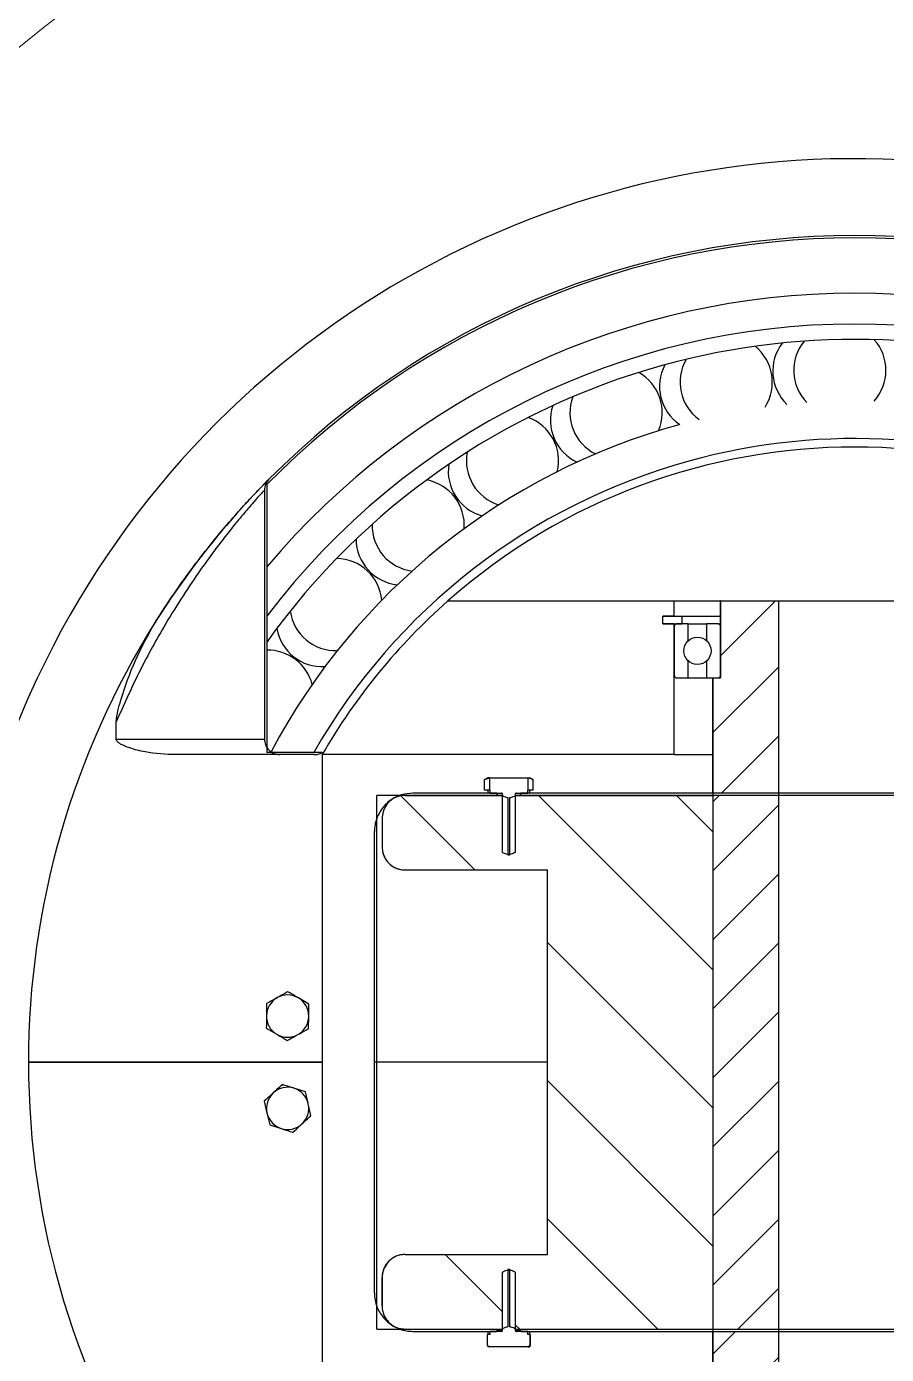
# Model space of a CAD drawing. Header units: millimetres. Extents: x 2 to 1187, y 2 to 839.
# Drawn here: x 152.16 to 180.13, y 446.13 to 489.3 of the extents above; entities that cross this region are included whole.
import ezdxf

# ---------------------------------------------------------------- set-up
doc = ezdxf.new("R2010")
doc.units = ezdxf.units.MM

msp = doc.modelspace()

# ---------------------------------------------------------------- hatches: boundary and pattern name
h = msp.add_hatch()
h.set_pattern_fill('ANSI31', color=256, scale=0.3)
h.paths.add_polyline_path([(600.3858, 723.2245), (600.3858, 724.6149), (599.1608, 724.6149, 0.4142136), (598.8858, 724.3399), (598.8858, 719.8899, 0.4142136), (599.1608, 719.6149), (600.3858, 719.6149), (600.3858, 721.0053, -0.4449663)])
h.paths.add_polyline_path([(648.8858, 724.3399, 0.4142136), (648.6108, 724.6149), (647.8858, 724.6149), (647.3858, 724.6149), (647.3858, 723.2245, -0.4449663), (647.3858, 721.0053), (647.3858, 719.6149), (648.6108, 719.6149, 0.4142136), (648.8858, 719.8899)])
h.paths.add_polyline_path([(648.8858, 681.5899, 0.4142136), (648.6108, 681.8649), (647.3858, 681.8649), (647.3858, 680.4745, -0.4449663), (647.3858, 678.2553), (647.3858, 676.8649), (648.6108, 676.8649, 0.4142136), (648.8858, 677.1399)])
h.paths.add_polyline_path([(600.3858, 678.2553, -0.4449663), (600.3858, 680.4745), (600.3858, 681.8649), (599.1608, 681.8649, 0.4142136), (598.8858, 681.5899), (598.8858, 677.1399, 0.4142136), (599.1608, 676.8649), (600.1358, 676.8649), (600.3858, 676.8649)])
h.paths.add_polyline_path([(204.0979, 197.9237, 0.4142136), (203.8229, 198.1987), (203.0979, 198.1987), (202.5979, 198.1987), (202.5979, 196.8084, -0.2124421), (203.0916, 195.6987, -0.2124421), (202.5979, 194.5891), (202.5979, 193.1987), (203.8229, 193.1987, 0.4142136), (204.0979, 193.4737)])
h.paths.add_polyline_path([(155.5979, 198.1987), (154.3729, 198.1987, 0.4142136), (154.0979, 197.9237), (154.0979, 193.4737, 0.4142136), (154.3729, 193.1987), (155.5979, 193.1987), (155.5979, 194.5891, -0.2124421), (155.1041, 195.6987, -0.2124421), (155.5979, 196.8084)])
h.paths.add_polyline_path([(155.5979, 154.0584), (155.5979, 155.4487), (154.3729, 155.4487, 0.4142136), (154.0979, 155.1737), (154.0979, 150.7237, 0.4142136), (154.3729, 150.4487), (155.3479, 150.4487), (155.5979, 150.4487), (155.5979, 151.8391, -0.4449663)])
h.paths.add_polyline_path([(204.0979, 155.1737, 0.4142136), (203.8229, 155.4487), (202.5979, 155.4487), (202.5979, 154.0584, -0.2124421), (203.0916, 152.9487, -0.2124421), (202.5979, 151.8391), (202.5979, 150.4487), (203.8229, 150.4487, 0.4142136), (204.0979, 150.7237)])
h = msp.add_hatch()
h.set_pattern_fill('ANSI31', color=256, scale=0.3, angle=90)
h.paths.add_polyline_path([(159.0979, 197.9237, 0.4142136), (158.8229, 198.1987), (157.5979, 198.1987), (157.5979, 196.8084, -0.2124421), (158.0916, 195.6987, -0.2124421), (157.5979, 194.5891), (157.5979, 193.1987), (158.8229, 193.1987, 0.4142136), (159.0979, 193.4737)])
h.paths.add_polyline_path([(200.5979, 196.8084), (200.5979, 198.1987), (199.3729, 198.1987, 0.4142136), (199.0979, 197.9237), (199.0979, 193.4737, 0.4142136), (199.3729, 193.1987), (200.3479, 193.1987), (200.5979, 193.1987), (200.5979, 194.5891, -0.4449663)])
h.paths.add_polyline_path([(157.5979, 154.0584), (157.5979, 155.4487), (158.8229, 155.4487), (159.0979, 155.4487), (159.0979, 150.4487), (158.8229, 150.4487), (157.5979, 150.4487), (157.5979, 151.8391, 0.4449663)])
h.paths.add_polyline_path([(200.5979, 154.0584), (200.5979, 155.4487), (199.3729, 155.4487, 0.4142136), (199.0979, 155.1737), (199.0979, 150.7237, 0.4142136), (199.3729, 150.4487), (200.5979, 150.4487), (200.5979, 151.8391, -0.4449663)])
h.paths.add_polyline_path([(603.8858, 724.3399, 0.4142136), (603.6108, 724.6149), (602.3858, 724.6149), (602.3858, 723.2245, -0.4449663), (602.3858, 721.0053), (602.3858, 719.6149), (603.6108, 719.6149, 0.4142136), (603.8858, 719.8899)])
h.paths.add_polyline_path([(645.3858, 724.6149), (644.1608, 724.6149, 0.4142136), (643.8858, 724.3399), (643.8858, 719.8899, 0.4142136), (644.1608, 719.6149), (645.1358, 719.6149), (645.3858, 719.6149), (645.3858, 721.0053, -0.4449663), (645.3858, 723.2245)])
h.paths.add_polyline_path([(645.3858, 680.4745), (645.3858, 681.8649), (644.1608, 681.8649, 0.4142136), (643.8858, 681.5899), (643.8858, 677.1399, 0.4142136), (644.1608, 676.8649), (645.3858, 676.8649), (645.3858, 678.2553, -0.4449663)])
h.paths.add_polyline_path([(603.8858, 681.5899, 0.4142136), (603.6108, 681.8649), (602.6358, 681.8649), (602.3858, 681.8649), (602.3858, 680.4745, -0.4449663), (602.3858, 678.2553), (602.3858, 676.8649), (603.6108, 676.8649, 0.4142136), (603.8858, 677.1399)])
h = msp.add_hatch()
h.set_pattern_fill('ANSI31', color=256, scale=0.5)
h.paths.add_polyline_path([(183.7125, 464.3016), (181.5785, 464.3016), (181.5785, 446.9516), (183.7125, 446.9516)])
h.paths.add_polyline_path([(183.7125, 468.1266), (183.537, 468.1266), (183.4619, 468.1266), (183.4619, 470.6266), (181.5785, 470.6266), (181.5785, 464.3766), (183.7125, 464.3766)])
edge = h.paths.add_edge_path()
edge.add_line((183.4619, 443.1266), (183.7125, 443.1266))
edge.add_line((183.7125, 443.1266), (183.7125, 446.8766))
edge.add_line((183.7125, 446.8766), (181.5785, 446.8766))
edge.add_line((181.5785, 446.8766), (181.5785, 439.3766))
edge.add_spline(control_points=[(181.5785, 439.3766), (181.6136, 439.3766), (181.6485, 439.3766), (181.6831, 439.3766)], knot_values=[0.6634046, 0.6634046, 0.6634046, 0.6634046, 0.6783472, 0.6783472, 0.6783472, 0.6783472], degree=3, periodic=0)
edge.add_line((181.6831, 439.3766), (181.6831, 439.9266))
edge.add_line((181.6831, 439.9266), (181.7581, 440.0016))
edge.add_spline(control_points=[(181.7581, 440.0016), (181.7645, 440.0016), (181.7773, 440.0016), (181.8756, 440.0016), (182.016, 440.0016), (182.1274, 440.0016), (182.1831, 440.0016)], knot_values=[0, 0, 0, 0, 0.25, 0.5, 0.75, 1, 1, 1, 1], degree=3, periodic=0)
edge.add_spline(control_points=[(182.1831, 440.0016), (182.2388, 440.0016), (182.3502, 440.0016), (182.4907, 440.0016), (182.5889, 440.0016), (182.6017, 440.0016), (182.6081, 440.0016)], knot_values=[0, 0, 0, 0, 0.25, 0.5, 0.75, 1, 1, 1, 1], degree=3, periodic=0)
edge.add_line((182.6081, 440.0016), (182.6831, 439.9266))
edge.add_line((182.6831, 439.9266), (182.6831, 439.3766))
edge.add_spline(control_points=[(182.6831, 439.3766), (182.6961, 439.3766), (182.9475, 439.3766), (183.2138, 439.3766), (183.4286, 439.3766), (183.4619, 439.3766)], knot_values=[0.3513171, 0.3513171, 0.3513171, 0.3513171, 0.3580784, 0.4830784, 0.5067613, 0.5067613, 0.5067613, 0.5067613], degree=3, periodic=0)
edge.add_line((183.4619, 439.3766), (183.4619, 443.1266))
edge = h.paths.add_edge_path()
edge.add_line((176.6173, 446.8766), (174.4833, 446.8766))
edge.add_line((174.4833, 446.8766), (174.4833, 443.1266))
edge.add_line((174.4833, 443.1266), (174.7339, 443.1266))
edge.add_line((174.7339, 443.1266), (174.7339, 439.3766))
edge.add_spline(control_points=[(174.7339, 439.3766), (174.7671, 439.3766), (174.982, 439.3766), (175.2483, 439.3766), (175.4997, 439.3766), (175.5127, 439.3766)], knot_values=[0.4932387, 0.4932387, 0.4932387, 0.4932387, 0.5169216, 0.6419216, 0.6486829, 0.6486829, 0.6486829, 0.6486829], degree=3, periodic=0)
edge.add_line((175.5127, 439.3766), (175.5127, 439.9266))
edge.add_line((175.5127, 439.9266), (175.5877, 440.0016))
edge.add_spline(control_points=[(175.5877, 440.0016), (175.5941, 440.0016), (175.6068, 440.0016), (175.7051, 440.0016), (175.8456, 440.0016), (175.957, 440.0016), (176.0127, 440.0016)], knot_values=[0, 0, 0, 0, 0.25, 0.5, 0.75, 1, 1, 1, 1], degree=3, periodic=0)
edge.add_spline(control_points=[(176.0127, 440.0016), (176.0684, 440.0016), (176.1798, 440.0016), (176.3202, 440.0016), (176.4185, 440.0016), (176.4313, 440.0016), (176.4377, 440.0016)], knot_values=[0, 0, 0, 0, 0.25, 0.5, 0.75, 1, 1, 1, 1], degree=3, periodic=0)
edge.add_line((176.4377, 440.0016), (176.5127, 439.9266))
edge.add_line((176.5127, 439.9266), (176.5127, 439.3766))
edge.add_spline(control_points=[(176.5127, 439.3766), (176.5473, 439.3766), (176.5822, 439.3766), (176.6173, 439.3766)], knot_values=[0.3216528, 0.3216528, 0.3216528, 0.3216528, 0.3365954, 0.3365954, 0.3365954, 0.3365954], degree=3, periodic=0)
edge.add_line((176.6173, 439.3766), (176.6173, 446.8766))
h.paths.add_polyline_path([(176.6173, 464.3016), (174.4833, 464.3016), (174.4833, 446.9516), (176.6173, 446.9516)])
h.paths.add_polyline_path([(176.6173, 470.6266), (174.7339, 470.6266), (174.7339, 468.1266), (174.4833, 468.1266), (174.4833, 464.3766), (176.6173, 464.3766)])
h = msp.add_hatch()
h.set_pattern_fill('ANSI31', color=256, angle=90)
edge = h.paths.add_edge_path()
edge.add_line((221.7755, 458.1266), (195.7423, 458.1266))
edge.add_line((195.7423, 458.1266), (195.7423, 461.8766))
edge.add_line((195.7423, 461.8766), (194.4698, 461.8766))
edge.add_line((194.4698, 461.8766), (194.4698, 463.5516))
edge.add_spline(control_points=[(194.4698, 463.5516), (194.4672, 463.5979), (194.4599, 463.7282), (194.3813, 463.9332), (194.2186, 464.1309), (193.9986, 464.263), (193.8216, 464.3004), (193.7286, 464.3015), (193.7196, 464.3016)], knot_values=[0, 0, 0, 0, 0.1183507, 0.3329529, 0.5475692, 0.7622217, 0.9769186, 1, 1, 1, 1], degree=3, periodic=0)
edge.add_line((193.7196, 464.3016), (190.7398, 464.3016))
edge.add_line((190.7398, 464.3016), (190.5712, 464.3016))
edge.add_spline(control_points=[(190.3832, 464.2328), (190.4193, 464.2405), (190.4806, 464.2535), (190.5356, 464.2829), (190.5582, 464.2954)], knot_values=[0, 0, 0, 0, 0.5513025, 0.9373742, 0.9373742, 0.9373742, 0.9373742], degree=3, periodic=0)
edge.add_line((190.5582, 464.2954), (190.5582, 462.4467))
edge.add_spline(control_points=[(190.5582, 462.4467), (190.5119, 462.4235), (190.4557, 462.3954), (190.3942, 462.3854), (190.3832, 462.3842)], knot_values=[0, 0, 0, 0, 0.3465009, 0.4206655, 0.4206655, 0.4206655, 0.4206655], degree=3, periodic=0)
edge.add_line((190.4068, 462.3766), (190.3832, 462.3766))
edge.add_line((190.3832, 462.3766), (190.3832, 462.3643))
edge.add_line((190.3832, 462.3643), (190.3126, 462.3643))
edge.add_line((190.3126, 462.3643), (190.3126, 462.3842))
edge.add_spline(control_points=[(190.3126, 462.3842), (190.31, 462.3845), (190.2618, 462.3903), (190.2022, 462.4118), (190.1499, 462.4401), (190.1376, 462.4467)], knot_values=[0.5793509, 0.5793509, 0.5793509, 0.5793509, 0.596945, 0.9056519, 1, 1, 1, 1], degree=3, periodic=0)
edge.add_line((190.1376, 462.4274), (190.1376, 464.3516))
edge.add_line((190.1376, 464.3516), (189.9729, 464.3516))
edge.add_line((189.9729, 464.3516), (189.9729, 464.3016))
edge.add_line((189.9729, 464.3016), (183.7125, 464.3016))
edge.add_line((183.7125, 464.3016), (183.7125, 446.9516))
edge.add_line((183.7125, 446.9516), (190.1246, 446.9516))
edge.add_spline(control_points=[(190.3126, 447.0203), (190.2765, 447.0126), (190.2152, 446.9996), (190.1601, 446.9702), (190.1376, 446.9577)], knot_values=[0, 0, 0, 0, 0.5513025, 0.9373742, 0.9373742, 0.9373742, 0.9373742], degree=3, periodic=0)
edge.add_line((190.1376, 446.9577), (190.1376, 448.8064))
edge.add_spline(control_points=[(190.1376, 448.8064), (190.1839, 448.8296), (190.2401, 448.8577), (190.3016, 448.8677), (190.3126, 448.8689)], knot_values=[0, 0, 0, 0, 0.3465009, 0.4206655, 0.4206655, 0.4206655, 0.4206655], degree=3, periodic=0)
edge.add_line((190.289, 448.8766), (190.3126, 448.8766))
edge.add_line((190.3126, 448.8766), (190.3126, 448.8888))
edge.add_line((190.3126, 448.8888), (190.3832, 448.8888))
edge.add_line((190.3832, 448.8888), (190.3832, 448.8689))
edge.add_spline(control_points=[(190.3832, 448.8689), (190.3858, 448.8686), (190.4339, 448.8628), (190.4936, 448.8413), (190.5459, 448.813), (190.5582, 448.8064)], knot_values=[0.5793509, 0.5793509, 0.5793509, 0.5793509, 0.596945, 0.9056519, 1, 1, 1, 1], degree=3, periodic=0)
edge.add_line((190.5582, 448.8257), (190.5582, 446.9016))
edge.add_line((190.5582, 446.9016), (190.7229, 446.9016))
edge.add_line((190.7229, 446.9016), (190.7229, 446.9516))
edge.add_line((190.7229, 446.9516), (193.7196, 446.9516))
edge.add_spline(control_points=[(193.7196, 446.9516), (193.7984, 446.9588), (193.9615, 446.9738), (194.1842, 447.0953), (194.358, 447.282), (194.455, 447.4959), (194.4654, 447.6408), (194.4698, 447.7016)], knot_values=[0, 0, 0, 0, 0.2007827, 0.4155249, 0.6302373, 0.8449058, 1, 1, 1, 1], degree=3, periodic=0)
edge.add_line((194.4698, 447.7016), (194.4698, 449.3766))
edge.add_line((194.4698, 449.3766), (195.7423, 449.3766))
edge.add_line((195.7423, 449.3766), (195.7423, 453.1266))
edge.add_line((195.7423, 453.1266), (221.7755, 453.1266))
edge.add_arc((179.0979, 455.6266), 42.7508, 356.64752, 360)
edge.add_arc((179.0979, 455.6266), 42.7508, 360, 363.35248)
h.paths.add_polyline_path([(284.3537, 458.1266), (221.7755, 458.1266, -0.014629), (221.8487, 455.6266, -0.014629), (221.7755, 453.1266), (284.2904, 453.1266, -0.0282847), (284.1631, 455.3766, -0.0346115)])
edge = h.paths.add_edge_path()
edge.add_line((174.4833, 464.3016), (168.0712, 464.3016))
edge.add_spline(control_points=[(167.8832, 464.2328), (167.9193, 464.2405), (167.9806, 464.2535), (168.0356, 464.2829), (168.0582, 464.2954)], knot_values=[0, 0, 0, 0, 0.5513025, 0.9373742, 0.9373742, 0.9373742, 0.9373742], degree=3, periodic=0)
edge.add_line((168.0582, 464.2954), (168.0582, 462.4467))
edge.add_spline(control_points=[(168.0582, 462.4467), (168.0119, 462.4235), (167.9557, 462.3954), (167.8942, 462.3854), (167.8832, 462.3842)], knot_values=[0, 0, 0, 0, 0.3465009, 0.4206655, 0.4206655, 0.4206655, 0.4206655], degree=3, periodic=0)
edge.add_line((167.9068, 462.3766), (167.8832, 462.3766))
edge.add_line((167.8832, 462.3766), (167.8832, 462.3643))
edge.add_line((167.8832, 462.3643), (167.8126, 462.3643))
edge.add_line((167.8126, 462.3643), (167.8126, 462.3842))
edge.add_spline(control_points=[(167.8126, 462.3842), (167.81, 462.3845), (167.7618, 462.3903), (167.7022, 462.4118), (167.6499, 462.4401), (167.6376, 462.4467)], knot_values=[0.5793509, 0.5793509, 0.5793509, 0.5793509, 0.596945, 0.9056519, 1, 1, 1, 1], degree=3, periodic=0)
edge.add_line((167.6376, 462.4274), (167.6376, 464.3516))
edge.add_line((167.6376, 464.3516), (167.4729, 464.3516))
edge.add_line((167.4729, 464.3516), (167.4729, 464.3016))
edge.add_line((167.4729, 464.3016), (164.4762, 464.3016))
edge.add_spline(control_points=[(164.4762, 464.3016), (164.4627, 464.3013), (164.3653, 464.2997), (164.1845, 464.2579), (163.9938, 464.1386), (163.8455, 463.9742), (163.7459, 463.7827), (163.7323, 463.625), (163.726, 463.5516)], knot_values=[0, 0, 0, 0, 0.0344629, 0.2491474, 0.4638231, 0.5982258, 0.81279, 1, 1, 1, 1], degree=3, periodic=0)
edge.add_line((163.726, 463.5516), (163.726, 462.6266))
edge.add_spline(control_points=[(163.726, 462.6266), (163.7277, 462.5895), (163.7316, 462.5), (163.7769, 462.3309), (163.8892, 462.1363), (164.0846, 461.9708), (164.292, 461.8876), (164.4261, 461.8795), (164.4762, 461.8766)], knot_values=[0, 0, 0, 0, 0.0944938, 0.2286728, 0.4431802, 0.6576864, 0.8722238, 1, 1, 1, 1], degree=3, periodic=0)
edge.add_line((164.4762, 461.8766), (169.1027, 461.8766))
edge.add_line((169.1027, 461.8766), (169.1027, 449.3766))
edge.add_line((169.1027, 449.3766), (164.4762, 449.3766))
edge.add_spline(control_points=[(164.4762, 449.3766), (164.4315, 449.3742), (164.3027, 449.3673), (164.1285, 449.3015), (163.9482, 449.1729), (163.8082, 448.9972), (163.7346, 448.795), (163.7282, 448.6688), (163.726, 448.6266)], knot_values=[0, 0, 0, 0, 0.1142318, 0.328831, 0.4632039, 0.6777036, 0.8922045, 1, 1, 1, 1], degree=3, periodic=0)
edge.add_line((163.726, 448.6266), (163.726, 447.7016))
edge.add_spline(control_points=[(163.726, 447.7016), (163.7275, 447.6665), (163.7312, 447.579), (163.7745, 447.4115), (163.8854, 447.216), (164.0794, 447.049), (164.288, 446.9632), (164.4241, 446.9548), (164.4762, 446.9516)], knot_values=[0, 0, 0, 0, 0.0894059, 0.2235874, 0.4380968, 0.6526049, 0.8671442, 1, 1, 1, 1], degree=3, periodic=0)
edge.add_line((164.4762, 446.9516), (167.456, 446.9516))
edge.add_line((167.456, 446.9516), (167.6246, 446.9516))
edge.add_spline(control_points=[(167.8126, 447.0203), (167.7765, 447.0126), (167.7152, 446.9996), (167.6601, 446.9702), (167.6376, 446.9577)], knot_values=[0, 0, 0, 0, 0.5513025, 0.9373742, 0.9373742, 0.9373742, 0.9373742], degree=3, periodic=0)
edge.add_line((167.6376, 446.9577), (167.6376, 448.8064))
edge.add_spline(control_points=[(167.6376, 448.8064), (167.6839, 448.8296), (167.7401, 448.8577), (167.8016, 448.8677), (167.8126, 448.8689)], knot_values=[0, 0, 0, 0, 0.3465009, 0.4206655, 0.4206655, 0.4206655, 0.4206655], degree=3, periodic=0)
edge.add_line((167.789, 448.8766), (167.8126, 448.8766))
edge.add_line((167.8126, 448.8766), (167.8126, 448.8888))
edge.add_line((167.8126, 448.8888), (167.8832, 448.8888))
edge.add_line((167.8832, 448.8888), (167.8832, 448.8689))
edge.add_spline(control_points=[(167.8832, 448.8689), (167.8858, 448.8686), (167.9339, 448.8628), (167.9936, 448.8413), (168.0459, 448.813), (168.0582, 448.8064)], knot_values=[0.5793509, 0.5793509, 0.5793509, 0.5793509, 0.596945, 0.9056519, 1, 1, 1, 1], degree=3, periodic=0)
edge.add_line((168.0582, 448.8257), (168.0582, 446.9016))
edge.add_line((168.0582, 446.9016), (168.2229, 446.9016))
edge.add_line((168.2229, 446.9016), (168.2229, 446.9516))
edge.add_line((168.2229, 446.9516), (174.4833, 446.9516))
edge.add_line((174.4833, 446.9516), (174.4833, 464.3016))

# ---------------------------------------------------------------- linework, layer by layer
at = {"color": 7, "linetype": 'Continuous', "lineweight": 25}
for p, q in [((159.901, 474.2293), (159.8985, 474.2269)), ((159.8985, 474.2269), (159.8985, 466.1266)), ((159.901, 474.2293), (159.901, 466.1266)), ((159.976, 474.404), (159.976, 465.7016)), ((165.8691, 470.6266), (173.2311, 470.6266)), ((173.2311, 470.6266), (174.7339, 470.6266)), ((173.2311, 470.1266), (173.2311, 470.6266)), ((174.7229, 470.6266), (174.7229, 469.839)), ((174.7339, 470.6266), (174.7229, 470.6266)), ((174.7339, 470.6266), (174.7339, 468.1266)), ((174.7339, 470.6266), (176.6173, 470.6266)), ((176.6173, 470.6266), (176.6173, 439.3766)), ((176.6173, 470.6266), (181.5785, 470.6266)), ((172.8556, 469.8766), (172.8556, 470.1266)), ((172.8556, 470.1266), (173.4815, 470.1266)), ((173.2311, 470.1266), (172.8556, 470.1266)), ((172.8556, 469.8766), (173.4815, 469.8766)), ((173.2311, 469.8766), (172.8556, 469.8766)), ((173.2311, 465.6266), (173.2311, 469.8766)), ((173.2311, 469.8016), (173.2311, 468.2016)), ((173.6818, 469.8766), (173.3062, 469.8766)), ((173.4815, 469.8766), (173.4815, 470.1266)), ((173.4815, 470.1266), (174.7229, 470.1266)), ((173.6818, 469.3285), (173.6818, 469.8766)), ((173.6818, 469.8766), (174.2829, 469.8766)), ((174.2829, 469.8766), (174.2729, 469.8766)), ((174.2829, 469.8766), (174.2829, 469.3285)), ((174.6587, 469.8766), (174.2829, 469.8766)), ((174.6587, 469.8766), (174.7229, 469.8766)), ((174.7339, 468.2016), (174.7339, 469.8016)), ((173.6818, 468.1266), (173.6818, 468.6746)), ((174.2829, 468.6746), (174.2829, 468.1266)), ((173.3062, 468.1266), (173.2979, 468.1266)), ((173.3062, 468.1266), (173.6818, 468.1266)), ((173.6818, 468.1266), (174.2829, 468.1266)), ((174.2829, 468.1266), (174.2729, 468.1266)), ((174.2829, 468.1266), (174.6587, 468.1266)), ((174.4729, 468.1266), (174.4729, 464.3766)), ((174.4833, 468.1266), (174.4833, 443.1266)), ((174.4833, 468.1266), (174.7339, 468.1266)), ((174.7229, 468.1634), (174.7229, 468.1266)), ((155.078, 466.1266), (155.078, 466.6966)), ((155.078, 466.1266), (159.8985, 466.1266)), ((159.8985, 466.1266), (159.901, 466.1266)), ((160.3985, 465.6266), (156.7703, 465.6266)), ((161.7807, 465.7016), (159.976, 465.7016)), ((161.5173, 465.6266), (160.401, 465.6266)), ((161.7774, 465.7016), (161.7774, 455.6255)), ((161.7779, 465.6274), (161.7774, 465.6266)), ((161.7774, 465.6266), (161.7779, 465.6266)), ((161.7807, 465.6323), (161.7779, 465.6274)), ((161.7779, 465.6274), (161.7779, 465.6266)), ((161.7779, 465.6266), (161.7807, 465.6266)), ((161.7807, 465.6323), (161.7807, 465.6266)), ((173.2311, 465.6266), (161.7807, 465.6266)), ((173.2311, 465.6266), (174.4729, 465.6266)), ((167.0544, 464.8152), (167.2315, 464.875)), ((167.0544, 464.4766), (167.0544, 464.8152)), ((167.1604, 464.8766), (167.0679, 464.8232)), ((167.2345, 464.8766), (167.1604, 464.8766)), ((167.2345, 464.8766), (167.2315, 464.875)), ((167.2315, 464.4766), (167.2315, 464.875)), ((167.2345, 464.8766), (168.4614, 464.8766)), ((168.4613, 464.8766), (168.5354, 464.8766)), ((168.4615, 464.8765), (168.4615, 464.4766)), ((168.6296, 464.8222), (168.5354, 464.8766)), ((168.6414, 464.4766), (168.6414, 464.8152)), ((167.456, 464.3016), (163.551, 464.3016)), ((163.551, 455.6266), (163.551, 464.3016)), ((164.4762, 464.3016), (167.6267, 464.3016)), ((167.448, 464.3766), (164.7262, 464.3766)), ((167.2315, 464.4766), (167.0544, 464.4766)), ((167.1604, 464.4766), (167.1604, 464.3766)), ((167.2315, 464.4766), (167.2345, 464.4766)), ((167.2345, 464.4766), (167.2345, 464.3766)), ((167.2345, 464.3766), (167.5957, 464.3766)), ((167.448, 464.3766), (167.456, 464.3703)), ((167.4644, 464.3703), (167.456, 464.3703)), ((167.456, 464.3703), (167.456, 464.3016)), ((167.4729, 464.3516), (167.4729, 464.3016)), ((167.6376, 464.3516), (167.4729, 464.3516)), ((167.6376, 462.4467), (167.6376, 464.3516)), ((167.8126, 464.2328), (167.8126, 462.3643)), ((167.8832, 462.3643), (167.8832, 464.2328)), ((168.0582, 464.3516), (168.0582, 462.4467)), ((168.2229, 464.3516), (168.0582, 464.3516)), ((168.0691, 464.3016), (174.4833, 464.3016)), ((168.1001, 464.3766), (168.4613, 464.3766)), ((168.2229, 464.3016), (168.2229, 464.3516)), ((168.2398, 464.3703), (168.2314, 464.3703)), ((168.2398, 464.3703), (168.2477, 464.3766)), ((168.2398, 464.3016), (168.2398, 464.3703)), ((189.956, 464.3016), (168.2398, 464.3016)), ((189.948, 464.3766), (168.2477, 464.3766)), ((168.4613, 464.4766), (168.4615, 464.4766)), ((168.4613, 464.3766), (168.4613, 464.4766)), ((168.6414, 464.4766), (168.4615, 464.4766)), ((168.5354, 464.3766), (168.5354, 464.4766)), ((174.4833, 464.3016), (174.4833, 446.9516)), ((163.7229, 463.5516), (163.7229, 462.6266)), ((163.726, 463.5516), (163.7229, 463.5516)), ((163.726, 463.5516), (163.726, 462.6266)), ((163.4729, 463.1266), (163.4729, 455.6266)), ((163.476, 463.1266), (163.4729, 463.1266)), ((163.476, 455.6266), (163.476, 463.1266)), ((163.7229, 462.6266), (163.726, 462.6266)), ((167.8126, 462.3766), (167.8832, 462.3766)), ((167.8126, 462.3643), (167.8832, 462.3643)), ((164.4762, 461.8766), (169.1027, 461.8766)), ((169.0979, 461.8766), (169.0979, 449.3766)), ((169.1027, 449.3766), (169.1027, 461.8766)), ((161.3457, 457.5122), (161.0049, 457.7157)), ((159.9708, 457.5326), (159.965, 457.1357)), ((161.3339, 456.7184), (161.3398, 457.1153)), ((159.9591, 456.7388), (160.2998, 456.5353)), ((161.7774, 455.6256), (152.2229, 455.6256)), ((152.2229, 455.6255), (161.7774, 455.6255)), ((161.7774, 455.6256), (161.7774, 445.5516)), ((163.4729, 455.6266), (163.4729, 448.1266)), ((163.4729, 455.6266), (163.476, 455.6266)), ((163.551, 455.6266), (163.476, 455.6266)), ((163.476, 448.1266), (163.476, 455.6266)), ((169.0979, 455.6266), (163.551, 455.6266)), ((163.551, 446.9516), (163.551, 455.6266)), ((161.2357, 454.664), (160.8567, 454.782)), ((159.8944, 454.3615), (159.9817, 453.9743)), ((161.4104, 453.8896), (161.323, 454.2768)), ((160.0691, 453.5871), (160.448, 453.4691)), ((164.4762, 449.3766), (169.1027, 449.3766)), ((163.7229, 448.6266), (163.7229, 447.7016)), ((163.726, 448.6266), (163.7229, 448.6266)), ((163.726, 447.7016), (163.726, 448.6266)), ((167.6376, 446.9016), (167.6376, 448.8064)), ((167.8126, 448.8888), (167.8126, 447.0203)), ((167.8832, 448.8888), (167.8126, 448.8888)), ((167.8832, 448.8766), (167.8126, 448.8766)), ((167.8832, 447.0203), (167.8832, 448.8888)), ((168.0582, 448.8064), (168.0582, 446.9016)), ((163.4729, 448.1266), (163.476, 448.1266)), ((163.551, 446.9516), (167.456, 446.9516)), ((164.4762, 446.9516), (167.6267, 446.9516)), ((164.7262, 446.8766), (167.448, 446.8766)), ((167.1604, 446.8766), (167.1604, 446.7766)), ((167.2345, 446.8766), (167.2345, 446.7766)), ((167.5957, 446.8766), (167.2345, 446.8766)), ((167.456, 446.8828), (167.448, 446.8766)), ((167.456, 446.9516), (167.456, 446.8828)), ((167.456, 446.8828), (167.4644, 446.8828)), ((167.4729, 446.9516), (167.4729, 446.9016)), ((167.4729, 446.9016), (167.6376, 446.9016)), ((168.0582, 446.9016), (168.2229, 446.9016)), ((168.0691, 446.9516), (174.4833, 446.9516)), ((168.4613, 446.8766), (168.1001, 446.8766)), ((168.2229, 446.9016), (168.2229, 446.9516)), ((168.2314, 446.8828), (168.2398, 446.8828)), ((168.2398, 446.9516), (189.956, 446.9516)), ((168.2398, 446.8828), (168.2398, 446.9516)), ((168.2477, 446.8766), (168.2398, 446.8828)), ((168.2477, 446.8766), (189.948, 446.8766)), ((168.4613, 446.7766), (168.4613, 446.8766)), ((168.5354, 446.7766), (168.5354, 446.8766)), ((174.4729, 446.8766), (174.4729, 443.1266)), ((167.2345, 446.7766), (167.1557, 446.7766)), ((167.1557, 446.4176), (167.1557, 446.7766)), ((167.1557, 446.4176), (167.2345, 446.3766)), ((167.1557, 446.4176), (167.1605, 446.3766)), ((168.5309, 446.7766), (168.4613, 446.7766)), ((168.4613, 446.3766), (168.5309, 446.4128)), ((168.5309, 446.7766), (168.5309, 446.4128)), ((168.5309, 446.7766), (168.5353, 446.7766)), ((168.5353, 446.7766), (168.5412, 446.7766)), ((168.5412, 446.438), (168.5353, 446.3766)), ((168.5412, 446.7766), (168.5412, 446.438)), ((167.2345, 446.3766), (167.1605, 446.3766)), ((168.4613, 446.3766), (167.2345, 446.3766)), ((168.4613, 446.3766), (168.5353, 446.3766))]:
    msp.add_line(p, q, dxfattribs=at)
at = {"color": 7, "linetype": 'Continuous', "lineweight": 18}
msp.add_circle((179.0979, 455.6266), 42.7508, dxfattribs=at)
msp.add_circle((173.9823, 469.0016), 0.4441)
at = {"color": 7, "linetype": 'Continuous', "lineweight": 25}
for centre, radius, start, end in [((179.0979, 455.6266), 56.25, 7.66226, 154.83497), ((179.0979, 455.6266), 29.375, 14.7925, 154.83497), ((179.0979, 455.6266), 26.8, 44.47924, 135.52076), ((179.0979, 455.6266), 26.875, 44.85568, 135.14432), ((179.0979, 455.6266), 25, 40.10398, 139.89602), ((179.0979, 455.6266), 56.25, 154.83497, 352.33774), ((179.0979, 455.6266), 24, 37.17947, 142.82053), ((179.0979, 455.6266), 23.5, 35.54111, 105.44097), ((174.9188, 477.735), 1.5, 327.45396, 51.10625), ((177.9337, 478.0964), 1.5, 142.56389, 226.21618), ((178.6147, 478.1214), 1.5, 140.82832, 224.48062), ((178.6147, 478.1214), 1.5, 317.98027, 41.63257), ((174.9188, 477.735), 1.5, 150.302, 233.9543), ((179.0979, 455.6266), 23.5, 105.44097, 144.45889), ((171.3369, 476.7457), 1.5, 336.92764, 60.57994), ((174.2511, 477.5983), 1.5, 152.03757, 235.68987), ((171.3369, 476.7457), 1.5, 159.77569, 243.42799), ((170.7008, 476.5009), 1.5, 161.51125, 245.16355), ((179.0979, 455.6266), 21.5, 105.44097, 152.01146), ((167.9666, 475.1802), 1.5, 346.40132, 70.05362), ((179.0979, 455.6266), 20.275, 29.79626, 105.44097), ((179.0979, 455.6266), 20, 48.59038, 131.40962), ((167.9666, 475.1802), 1.5, 169.24937, 252.90167), ((179.0979, 455.6266), 20.275, 105.44097, 150.20374), ((167.3795, 474.8341), 1.5, 170.98494, 254.63724), ((179.0979, 455.6266), 26.875, 135.14432, 147.83762), ((160.3985, 474.2269), 0.5, 135.15226, 180), ((164.9, 473.0814), 1.5, 355.87501, 79.52731), ((164.9, 473.0814), 1.5, 178.72306, 262.37535), ((164.3779, 472.6433), 1.5, 180.45862, 264.11092), ((162.2207, 470.5064), 1.5, 5.34869, 89.00099), ((179.0979, 455.6266), 20, 131.40962, 149.98115), ((162.2207, 470.5064), 1.5, 188.19674, 271.84904), ((179.0979, 455.6266), 26.875, 147.83762, 180.00228), ((161.7778, 469.9884), 1.5, 189.93231, 273.5846), ((173.2979, 469.8016), 0.075, 90, 152.93912), ((160.0017, 467.5256), 1.5, 14.82238, 90.98374), ((179.0979, 455.6266), 29.375, 154.83497, 242.08993), ((173.2979, 468.2016), 0.075, 207.06088, 270), ((167.4479, 464.3516), 0.025, 0, 90), ((168.2479, 464.3516), 0.025, 90, 180), ((164.4729, 462.6266), 0.75, 180, 270), ((160.6524, 457.1255), 0.6875, 119.15054, 179.15054), ((160.6524, 457.1255), 0.6875, 59.15054, 119.15054), ((160.6524, 457.1255), 0.6875, 359.15054, 59.15054), ((160.6524, 457.1255), 0.6875, 179.15054, 239.15054), ((160.6524, 457.1255), 0.6875, 299.15054, 359.15054), ((160.6524, 457.1255), 0.6875, 239.15054, 299.15054), ((179.0979, 455.6266), 26.875, 180.00212, 213.53281), ((160.6524, 454.1256), 0.6875, 132.70866, 192.70866), ((160.6524, 454.1256), 0.6875, 72.70866, 132.70866), ((160.6524, 454.1256), 0.6875, 12.70866, 72.70866), ((160.6524, 454.1256), 0.6875, 312.70866, 12.70866), ((160.6524, 454.1256), 0.6875, 192.70866, 252.70866), ((160.6524, 454.1256), 0.6875, 252.70866, 312.70866), ((164.4729, 448.6266), 0.75, 90, 180), ((167.4479, 446.9016), 0.025, 270, 0), ((168.2479, 446.9016), 0.025, 180, 270)]:
    msp.add_arc(centre, radius, start, end, dxfattribs=at)
for points, knots in [([(156.3471, 469.9327), (156.3702, 469.9693), (156.5945, 470.3249), (157.0337, 470.9816), (157.6699, 471.8571), (158.2731, 472.6231), (158.8196, 473.2683), (159.265, 473.766), (159.6173, 474.1423), (159.8599, 474.3933), (160.0106, 474.5461), (160.0328, 474.5684), (160.044, 474.5795)], [0, 0, 0, 0, 0.015158, 0.1472451, 0.2796193, 0.4113316, 0.5249325, 0.6383961, 0.7342733, 0.8300636, 0.9150453, 1, 1, 1, 1]), ([(160.0466, 474.5821), (160.0109, 474.5384), (159.9396, 474.4509), (159.9042, 474.3212), (159.9016, 474.2473), (159.901, 474.2293)], [0, 0, 0, 0, 0.430715, 0.8614319, 1, 1, 1, 1]), ([(159.8985, 474.2269), (159.8883, 474.2158), (159.8681, 474.1938), (159.7318, 474.0436), (159.5125, 473.7969), (159.1936, 473.4267), (158.7914, 472.9379), (158.2965, 472.3028), (157.7515, 471.5498), (157.177, 470.6907), (156.5127, 469.6069), (155.7877, 468.2822), (155.3146, 467.2253), (155.078, 466.6966)], [0, 0, 0, 0, 0.0592948, 0.1186112, 0.1859592, 0.2533764, 0.3339848, 0.4147001, 0.5096526, 0.6050781, 0.7003122, 0.8500898, 1, 1, 1, 1]), ([(155.078, 466.6966), (155.0934, 466.8145), (155.1245, 467.0531), (155.3215, 467.7249), (155.6708, 468.7146), (156.1204, 469.5245), (156.3471, 469.9327)], [0, 0, 0, 0, 0.1019126, 0.2061805, 0.5999031, 1, 1, 1, 1]), ([(173.3062, 469.8766), (173.3046, 469.8765), (173.2946, 469.8763), (173.2763, 469.8719), (173.2546, 469.858), (173.2389, 469.8378), (173.2319, 469.8177), (173.2313, 469.8054), (173.2311, 469.8016)], [0, 0, 0, 0, 0.0409634, 0.2560694, 0.4711352, 0.6859848, 0.9005387, 1, 1, 1, 1]), ([(174.7339, 469.8016), (174.7333, 469.8087), (174.732, 469.8242), (174.7209, 469.8462), (174.7028, 469.864), (174.6809, 469.8748), (174.6656, 469.876), (174.6587, 469.8766)], [0, 0, 0, 0, 0.1819876, 0.3959393, 0.6101052, 0.8247687, 1, 1, 1, 1]), ([(173.2311, 468.2016), (173.2317, 468.1944), (173.233, 468.1788), (173.2442, 468.1569), (173.2623, 468.139), (173.2841, 468.1283), (173.2994, 468.1271), (173.3062, 468.1266)], [0, 0, 0, 0, 0.1822774, 0.3965392, 0.6109178, 0.8255727, 1, 1, 1, 1]), ([(174.6587, 468.1266), (174.6603, 468.1266), (174.6703, 468.1268), (174.6887, 468.1312), (174.7104, 468.1451), (174.7262, 468.1653), (174.7332, 468.1854), (174.7337, 468.1977), (174.7339, 468.2016)], [0, 0, 0, 0, 0.0404249, 0.2558301, 0.4711967, 0.6862069, 0.9006966, 1, 1, 1, 1]), ([(156.7703, 465.6266), (156.4331, 465.6553), (156.0088, 465.6915), (155.5458, 465.8329), (155.3701, 465.898), (155.2458, 465.9554), (155.1621, 466.0051), (155.1096, 466.0516), (155.0852, 466.0876), (155.0783, 466.1126), (155.078, 466.1245), (155.078, 466.1266)], [0, 0, 0, 0, 0.5560598, 0.6997406, 0.7980572, 0.8652801, 0.9257626, 0.9580945, 0.9803316, 0.9966571, 1, 1, 1, 1]), ([(159.901, 466.1266), (159.901, 466.1253), (159.9011, 466.0681), (159.9214, 465.9542), (160.0055, 465.8052), (160.1341, 465.693), (160.2737, 465.6347), (160.3654, 465.6288), (160.401, 465.6266)], [0, 0, 0, 0, 0.004815, 0.219463, 0.4341109, 0.6487756, 0.8634672, 1, 1, 1, 1]), ([(161.5173, 465.6266), (161.5594, 465.6293), (161.6524, 465.6352), (161.7354, 465.6781), (161.7807, 465.7016)], [0, 0, 0, 0, 0.453647, 1, 1, 1, 1]), ([(168.4615, 464.8764), (168.4734, 464.8757), (168.5342, 464.8717), (168.5936, 464.8404), (168.6414, 464.8152)], [0, 0, 0, 0, 0.1952796, 1, 1, 1, 1]), ([(164.7262, 464.3766), (164.6023, 464.3658), (164.338, 464.3427), (163.9706, 464.1508), (163.7103, 463.8825), (163.5357, 463.5568), (163.4789, 463.3085), (163.4763, 463.1476), (163.476, 463.1266)], [0, 0, 0, 0, 0.1894063, 0.4040943, 0.6187509, 0.753112, 0.9676679, 1, 1, 1, 1]), ([(164.4762, 464.3016), (164.4627, 464.3013), (164.3653, 464.2997), (164.1845, 464.2579), (163.9938, 464.1386), (163.8455, 463.9742), (163.7459, 463.7827), (163.7323, 463.625), (163.726, 463.5516)], [0, 0, 0, 0, 0.0344629, 0.2491474, 0.4638231, 0.5982258, 0.81279, 1, 1, 1, 1]), ([(167.6376, 464.3516), (167.6374, 464.3532), (167.637, 464.3569), (167.6334, 464.3628), (167.6256, 464.3695), (167.6125, 464.3752), (167.6016, 464.3761), (167.5957, 464.3766)], [0, 0, 0, 0, 0.093302, 0.2083987, 0.3811035, 0.6686236, 1, 1, 1, 1]), ([(167.6267, 464.3016), (167.6736, 464.2766), (167.733, 464.245), (167.7988, 464.2349), (167.8126, 464.2328)], [0, 0, 0, 0, 0.7900681, 1, 1, 1, 1]), ([(167.8832, 464.2328), (167.9193, 464.2405), (167.9847, 464.2544), (168.043, 464.2869), (168.0691, 464.3016)], [0, 0, 0, 0, 0.5513025, 1, 1, 1, 1]), ([(168.1001, 464.3766), (168.0945, 464.3761), (168.084, 464.3754), (168.0714, 464.3701), (168.0634, 464.3639), (168.0595, 464.3583), (168.0582, 464.3541), (168.0582, 464.352), (168.0582, 464.3516)], [0, 0, 0, 0, 0.3149711, 0.5929709, 0.7582505, 0.8794025, 0.9744714, 1, 1, 1, 1]), ([(163.726, 462.6266), (163.7277, 462.5895), (163.7316, 462.5), (163.7769, 462.3309), (163.8892, 462.1363), (164.0846, 461.9708), (164.292, 461.8876), (164.4261, 461.8795), (164.4762, 461.8766)], [0, 0, 0, 0, 0.0944938, 0.2286728, 0.4431802, 0.6576864, 0.8722238, 1, 1, 1, 1]), ([(168.0582, 462.4467), (168.0119, 462.4235), (167.9321, 462.3836), (167.7949, 462.3785), (167.7022, 462.4118), (167.6499, 462.4401), (167.6376, 462.4467)], [0, 0, 0, 0, 0.3465009, 0.596945, 0.9056519, 1, 1, 1, 1]), ([(160.3175, 457.7259), (160.2908, 457.711), (160.1735, 457.6456), (160.0592, 457.5818), (159.9708, 457.5326)], [0, 0, 0, 0, 0.22730905, 1, 1, 1, 1]), ([(160.6642, 457.9193), (160.641, 457.9063), (160.5281, 457.8434), (160.4108, 457.7779), (160.3175, 457.7259)], [0, 0, 0, 0, 0.2052167, 1, 1, 1, 1]), ([(161.0049, 457.7157), (160.9969, 457.7205), (160.8818, 457.7893), (160.769, 457.8566), (160.6642, 457.9193)], [0, 0, 0, 0, 0.0701503, 1, 1, 1, 1]), ([(161.3398, 457.1153), (161.34, 457.1247), (161.3419, 457.2587), (161.3439, 457.3901), (161.3457, 457.5122)], [0, 0, 0, 0, 0.0701503, 1, 1, 1, 1]), ([(159.965, 457.1357), (159.9648, 457.1263), (159.9628, 456.9923), (159.9609, 456.8609), (159.9591, 456.7388)], [0, 0, 0, 0, 0.0701503, 1, 1, 1, 1]), ([(160.2998, 456.5353), (160.3079, 456.5304), (160.423, 456.4617), (160.5358, 456.3943), (160.6406, 456.3317)], [0, 0, 0, 0, 0.0701503, 1, 1, 1, 1]), ([(160.6406, 456.3317), (160.729, 456.381), (160.8433, 456.4448), (160.9606, 456.5102), (160.9873, 456.5251)], [0, 0, 0, 0, 0.7726909, 1, 1, 1, 1]), ([(160.9873, 456.5251), (161.0805, 456.5771), (161.1979, 456.6425), (161.3108, 456.7055), (161.3339, 456.7184)], [0, 0, 0, 0, 0.7947833, 1, 1, 1, 1]), ([(160.1861, 454.6307), (160.1636, 454.61), (160.065, 454.5189), (159.9687, 454.4301), (159.8944, 454.3615)], [0, 0, 0, 0, 0.2273091, 1, 1, 1, 1]), ([(160.4777, 454.9), (160.4583, 454.882), (160.3633, 454.7943), (160.2646, 454.7032), (160.1861, 454.6307)], [0, 0, 0, 0, 0.2052167, 1, 1, 1, 1]), ([(160.8567, 454.782), (160.8478, 454.7848), (160.7198, 454.8246), (160.5944, 454.8637), (160.4777, 454.9)], [0, 0, 0, 0, 0.07015027, 1, 1, 1, 1]), ([(161.323, 454.2768), (161.321, 454.286), (161.2915, 454.4167), (161.2626, 454.5449), (161.2357, 454.664)], [0, 0, 0, 0, 0.0701503, 1, 1, 1, 1]), ([(159.9817, 453.9743), (159.9838, 453.9651), (160.0133, 453.8344), (160.0422, 453.7063), (160.0691, 453.5871)], [0, 0, 0, 0, 0.0701503, 1, 1, 1, 1]), ([(161.1187, 453.6204), (161.1972, 453.6928), (161.2959, 453.784), (161.3909, 453.8716), (161.4104, 453.8896)], [0, 0, 0, 0, 0.7947833, 1, 1, 1, 1]), ([(160.448, 453.4691), (160.457, 453.4663), (160.585, 453.4265), (160.7104, 453.3875), (160.827, 453.3512)], [0, 0, 0, 0, 0.0701503, 1, 1, 1, 1]), ([(160.827, 453.3512), (160.9014, 453.4198), (160.9976, 453.5086), (161.0963, 453.5997), (161.1187, 453.6204)], [0, 0, 0, 0, 0.7726909, 1, 1, 1, 1]), ([(164.4762, 449.3766), (164.4315, 449.3742), (164.3027, 449.3673), (164.1285, 449.3015), (163.9482, 449.1729), (163.8082, 448.9972), (163.7346, 448.795), (163.7282, 448.6688), (163.726, 448.6266)], [0, 0, 0, 0, 0.1142318, 0.328831, 0.4632039, 0.6777036, 0.8922045, 1, 1, 1, 1]), ([(167.6376, 448.8064), (167.6839, 448.8296), (167.7637, 448.8695), (167.9009, 448.8746), (167.9936, 448.8413), (168.0459, 448.813), (168.0582, 448.8064)], [0, 0, 0, 0, 0.34650087, 0.59694503, 0.90565186, 1, 1, 1, 1]), ([(163.476, 448.1266), (163.4798, 448.0526), (163.4883, 447.891), (163.5759, 447.5998), (163.7725, 447.2811), (164.1062, 447.0148), (164.4439, 446.8911), (164.6551, 446.8802), (164.7262, 446.8766)], [0, 0, 0, 0, 0.1132341, 0.2474106, 0.4619167, 0.6764216, 0.8909575, 1, 1, 1, 1]), ([(163.726, 447.7016), (163.7275, 447.6665), (163.7312, 447.579), (163.7745, 447.4115), (163.8854, 447.216), (164.0794, 447.049), (164.288, 446.9632), (164.4241, 446.9548), (164.4762, 446.9516)], [0, 0, 0, 0, 0.0894059, 0.2235874, 0.4380968, 0.6526049, 0.8671442, 1, 1, 1, 1]), ([(167.5957, 446.8766), (167.5999, 446.8768), (167.6098, 446.8774), (167.6221, 446.8817), (167.6313, 446.8881), (167.6357, 446.8937), (167.6375, 446.8983), (167.6376, 446.9008), (167.6376, 446.9016)], [0, 0, 0, 0, 0.236832, 0.5576706, 0.7270574, 0.8595958, 0.9567108, 1, 1, 1, 1]), ([(167.8126, 447.0203), (167.7765, 447.0126), (167.7111, 446.9988), (167.6528, 446.9662), (167.6267, 446.9516)], [0, 0, 0, 0, 0.5513025, 1, 1, 1, 1]), ([(168.0691, 446.9516), (168.0222, 446.9765), (167.9628, 447.0082), (167.897, 447.0182), (167.8832, 447.0203)], [0, 0, 0, 0, 0.79006805, 1, 1, 1, 1]), ([(168.0582, 446.9016), (168.0584, 446.8999), (168.0587, 446.8962), (168.0624, 446.8903), (168.0702, 446.8836), (168.0833, 446.8779), (168.0942, 446.877), (168.1001, 446.8766)], [0, 0, 0, 0, 0.093302, 0.2083987, 0.3811035, 0.6686236, 1, 1, 1, 1]), ([(168.5353, 446.3766), (168.5352, 446.3766), (168.5337, 446.3772), (168.5322, 446.3959), (168.5309, 446.4128)], [0, 0, 0, 0, 0.0931528, 1, 1, 1, 1])]:
    msp.add_open_spline(points, degree=3, knots=knots, dxfattribs=at)

doc.saveas('drawing.dxf')
